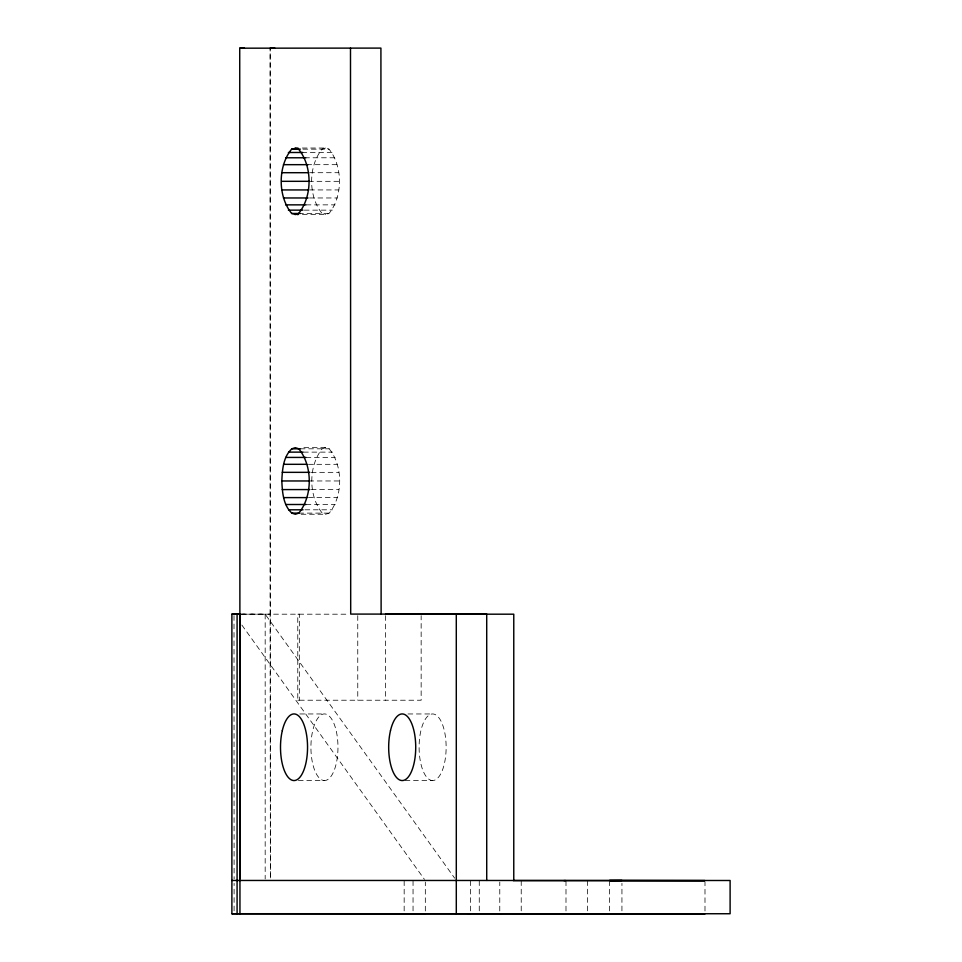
<?xml version="1.0" encoding="UTF-8"?>
<svg xmlns="http://www.w3.org/2000/svg" width="962" height="962" viewBox="0 0 962 962"><rect width="100%" height="100%" fill="white"/><g stroke="black" fill="none" stroke-linecap="round" stroke-linejoin="round"><path stroke-width="0.72" stroke-dasharray="4.81 3.61" d="M234.091 910.846L234.103 883.344M270.106 614.177L270.154 48.184L270.382 878.931L270.106 614.177L241.125 614.177M404.16 910.894L404.172 880.531M413.047 910.834L413.047 880.471M425.324 911.002L425.324 882.058M470.382 910.894L470.382 880.531M479.268 910.846L479.268 880.483M499.771 910.966L499.783 882.046M521.224 910.846L521.224 880.483M565.993 910.966L565.993 880.603M587.433 910.846L587.445 880.483M609.379 910.918L609.391 881.962M621.933 910.846L621.945 883.344M704.99 910.99L704.99 882.082M302.405 214.61L325.577 214.61L329.028 213.48C342.965 196.32 342.965 166.294 329.016 149.158L325.517 148.028L302.333 148.028M301.13 514.261L325.757 514.249L329.232 513.119C343.169 495.947 343.169 465.969 329.22 448.809L325.721 447.667L302.537 447.667M325.517 148.028L322.066 149.158C308.129 166.33 308.141 196.308 322.078 213.48L325.577 214.61M325.721 447.667L322.234 448.797C308.297 465.969 308.309 495.947 322.258 513.119L325.757 514.249M302.946 149.158L329.016 149.158M301.912 152.489L332.323 152.489M304.653 157.78L335.077 157.78M306.806 164.682L337.229 164.67M309.608 172.703L338.576 172.703M308.622 181.325L339.045 181.325M309.608 189.935L338.588 189.935M309.523 197.968L337.241 197.968M306.12 204.87L335.089 204.858M304.329 210.149L332.287 210.149M298.605 213.48L329.028 213.48M300.252 448.809L329.22 448.809M303.511 452.128L332.479 452.128M306.036 457.419L335.281 457.419M308.465 464.321L337.434 464.321M311.267 472.354L338.78 472.342M308.826 480.964L339.249 480.964M311.267 489.586L338.792 489.574M308.465 497.607L337.446 497.607M306.048 504.497L335.293 504.509M304.966 509.8L332.491 509.8M298.809 513.119L329.232 513.119M239.959 614.177L348.797 614.201M297.787 700.216L299.326 700.24L299.326 614.201L297.775 614.189L297.787 700.216L421.152 700.228L421.152 615.68M299.819 713.96L324.447 713.96M407.984 713.96L432.611 713.96M298.376 780.555L324.459 780.543A33.297 13.516 90 0 0 336.159 730.603A33.297 13.516 90 0 0 312.734 730.603A33.297 13.516 90 0 0 324.459 780.543M405.098 780.555L432.623 780.543A33.297 13.516 90 0 0 444.324 730.603A33.297 13.516 90 0 0 420.911 730.603A33.297 13.516 90 0 0 432.623 780.543M241.426 614.129L265.175 614.213L454.665 878.162M241.871 625.059L424.446 879.388M234.006 615.608L234.103 878.955M385.546 615.68L385.558 700.228M357.756 615.68L357.768 700.228M265.175 614.213L265.175 878.955"/><path stroke-width="1.44" d="M231.89 913.744L231.89 614.213L234.006 614.105L239.947 614.129L239.947 913.708L231.89 913.744L425.324 913.9M237.085 913.72L237.097 614.177L239.959 614.177M381.12 614.093L380.916 48.1L239.73 48.184L239.959 878.294M456.301 913.72L456.289 614.081M298.064 214.61L291.666 213.48C277.717 196.308 277.705 166.33 291.642 149.158L297.992 148.028M281.806 480.964C282.371 469.853 283.081 456.83 291.823 448.809L295.298 447.679L298.797 448.809C312.746 465.969 312.758 495.959 298.809 513.119L295.334 514.261L291.835 513.119C283.093 505.098 282.371 492.075 281.806 480.964L309.331 480.964M295.166 214.61L298.605 213.48C312.542 196.32 312.554 166.294 298.593 149.17L295.094 148.028M565.776 880.603L563.96 880.603M470.153 913.78L468.35 913.78M499.999 913.852L501.815 913.864M565.776 913.864L563.96 913.852M237.097 614.177L231.89 614.213L240.572 614.213M231.89 880.458L730.11 880.495L730.11 913.744L239.947 913.708M621.945 880.446L609.391 880.519L704.99 880.639L513.299 880.591M621.933 913.744L609.379 913.816L704.99 913.888L406.192 913.78M239.73 48.184L244.468 48.184M270.154 48.184L274.891 48.184M291.642 149.158L300.336 149.158M288.384 152.489L302.874 152.489M285.582 157.78L305.868 157.78M283.441 164.67L308.068 164.67M282.094 172.703L308.165 172.703M281.638 181.325L309.151 181.313M282.094 189.935L308.165 189.935M283.453 197.968L308.068 197.968M285.594 204.858L305.88 204.858M288.396 210.149L302.886 210.149M291.666 213.48L300.348 213.48M291.823 448.809L300.505 448.809M288.552 452.128L303.042 452.128M285.762 457.419L306.036 457.419M283.61 464.321L306.794 464.309M282.263 472.342L309.788 472.342M282.263 489.586L309.788 489.574M283.622 497.607L306.794 497.607M285.774 504.509L306.048 504.497M288.576 509.8L303.054 509.8M291.835 513.119L299.074 513.119M385.546 614.201L513.768 614.189L513.768 880.446M350.493 48.1L350.697 614.093L486.712 614.081L486.724 880.434M282.311 730.615A33.297 13.516 90 0 0 294.035 780.555A33.297 13.516 90 0 0 305.736 730.615A33.297 13.516 90 0 0 282.311 730.615M390.488 730.615A33.297 13.516 90 0 0 402.2 780.555A33.297 13.516 90 0 0 413.913 730.615A33.297 13.516 90 0 0 390.488 730.615"/></g></svg>
